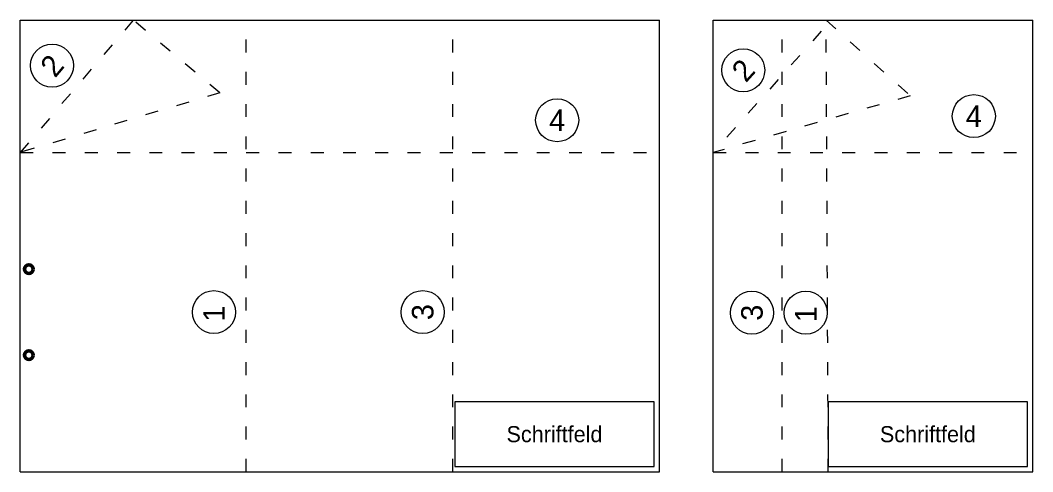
# Model space of a CAD drawing. Header units: millimetres. Extents: x -2160 to 2026, y -3062 to 969.
# Drawn here: x 0 to 941, y -1231 to -811 of the extents above; entities that cross this region are included whole.
import ezdxf
from ezdxf.enums import TextEntityAlignment as Align

# ---------------------------------------------------------------- set-up
doc = ezdxf.new("R2010")
doc.units = ezdxf.units.MM
doc.linetypes.add('ACAD_ISO03W100', pattern=[30, 12, -18])
for name, color, linetype, lineweight, true_color in [('Blattformate', 2, 'Continuous', 5, 0xffff00), ('Faltung', 7, 'ACAD_ISO03W100', 0, 0x000000), ('Hilfe', 6, 'Continuous', 5, 0xff00ff), ('Lochung', 94, 'Continuous', 50, 0x008000), ('Nr', 1, 'Continuous', 5, 0xff0000), ('Platzhalter PK', 1, 'Continuous', 5, 0xff0000)]:
    doc.layers.add(name, color=color, linetype=linetype, lineweight=lineweight, true_color=true_color)
doc.styles.add('textstyle400', font='')
doc.styles.add('textstyle409', font='')
doc.styles.add('textstyle414', font='')
doc.styles.add('textstyle416', font='')
doc.styles.add('textstyle418', font='')
doc.styles.add('textstyle419', font='')
doc.styles.add('textstyle428', font='')
doc.styles.add('textstyle429', font='')
doc.styles.add('textstyle430', font='')
doc.styles.add('textstyle431', font='')
doc.styles.get('textstyle400').set_extended_font_data('TGL 31034-1')
doc.styles.get('textstyle409').set_extended_font_data('TGL 31034-1')
doc.styles.get('textstyle414').set_extended_font_data('TGL 31034-1')
doc.styles.get('textstyle416').set_extended_font_data('TGL 31034-1')
doc.styles.get('textstyle418').set_extended_font_data('TGL 31034-1')
doc.styles.get('textstyle419').set_extended_font_data('TGL 31034-1')
doc.styles.get('textstyle428').set_extended_font_data('TGL 31034-1')
doc.styles.get('textstyle429').set_extended_font_data('TGL 31034-1')
doc.styles.get('textstyle430').set_extended_font_data('TGL 31034-1')
doc.styles.get('textstyle431').set_extended_font_data('TGL 31034-1')

msp = doc.modelspace()

# ---------------------------------------------------------------- linework, layer by layer
at = {"layer": 'Blattformate'}
for p, q in [((0.14, -1230.81), (0.14, -810.81)), ((0.14, -810.81), (594.14, -810.81)), ((594.14, -1230.81), (594.14, -810.81)), ((644.14, -1230.81), (644.14, -810.81)), ((644.14, -810.81), (941.14, -810.81)), ((941.14, -1230.81), (941.14, -810.81)), ((0.14, -1230.81), (594.14, -1230.81)), ((644.14, -1230.81), (941.14, -1230.81))]:
    msp.add_line(p, q, dxfattribs=at)
at = {"layer": 'Faltung'}
for p, q in [((105.14, -810.81), (0.14, -933.81)), ((185.57, -878.3), (105.14, -810.81)), ((210.14, -1230.81), (210.14, -810.81)), ((402.14, -1230.81), (402.14, -810.81)), ((708.14, -1230.81), (708.14, -810.81)), ((751.14, -1230.81), (749.14, -810.81)), ((749.14, -810.81), (827.17, -881.07)), ((744.6, -821.08), (644.14, -933.81)), ((185.57, -878.3), (0.14, -933.81)), ((827.17, -881.07), (644.14, -933.81)), ((0.14, -933.81), (594.14, -933.81)), ((644.14, -933.81), (941.14, -933.81))]:
    msp.add_line(p, q, dxfattribs=at)
at = {"layer": 'Lochung'}
for centre in [(8.14, -1042.31), (8.14, -1122.31)]:
    msp.add_circle(centre, 4, dxfattribs=at)
at = {"layer": 'Nr'}
for centre in [(29.66, -853.02), (672.08, -857.37), (499.14, -903.81), (886.38, -900.02), (180.14, -1082.31), (374.14, -1082.31), (680.14, -1082.87), (730.14, -1082.87)]:
    msp.add_circle(centre, 20, dxfattribs=at)
at = {"layer": 'Platzhalter PK'}
for p, q in [((589.14, -1165.81), (404.14, -1165.81)), ((404.14, -1165.81), (404.14, -1225.81)), ((589.14, -1225.81), (589.14, -1165.81)), ((936.14, -1165.81), (751.14, -1165.81)), ((751.14, -1165.81), (751.14, -1225.81)), ((936.14, -1225.81), (936.14, -1165.81)), ((404.14, -1225.81), (589.14, -1225.81)), ((751.14, -1225.81), (936.14, -1225.81))]:
    msp.add_line(p, q, dxfattribs=at)

# ---------------------------------------------------------------- texts
at = {"layer": 'Hilfe'}
for style, p in [('textstyle409', (496.64, -1195.81)), ('textstyle400', (843.64, -1195.81))]:
    msp.add_text('Schriftfeld', height=15, dxfattribs=dict(at, style=style)).set_placement(p, align=Align.MIDDLE_CENTER)
at = {"layer": 'Nr'}
for s, rotation, style, p in [('2', 50, 'textstyle414', (29.66, -853.02)), ('2', 48, 'textstyle429', (672.08, -857.37)), ('1', 90, 'textstyle416', (180.2, -1083.72)), ('3', 90, 'textstyle419', (374.14, -1082.31)), ('3', 90, 'textstyle431', (680.14, -1082.87)), ('1', 90, 'textstyle428', (730.2, -1084.28))]:
    msp.add_text(s, height=20, rotation=rotation, dxfattribs=dict(at, style=style)).set_placement(p, align=Align.MIDDLE_CENTER)
for style, p in [('textstyle418', (499.14, -903.81)), ('textstyle430', (886.38, -900.02))]:
    msp.add_text('4', height=20, dxfattribs=dict(at, style=style)).set_placement(p, align=Align.MIDDLE_CENTER)

doc.saveas('drawing.dxf')
